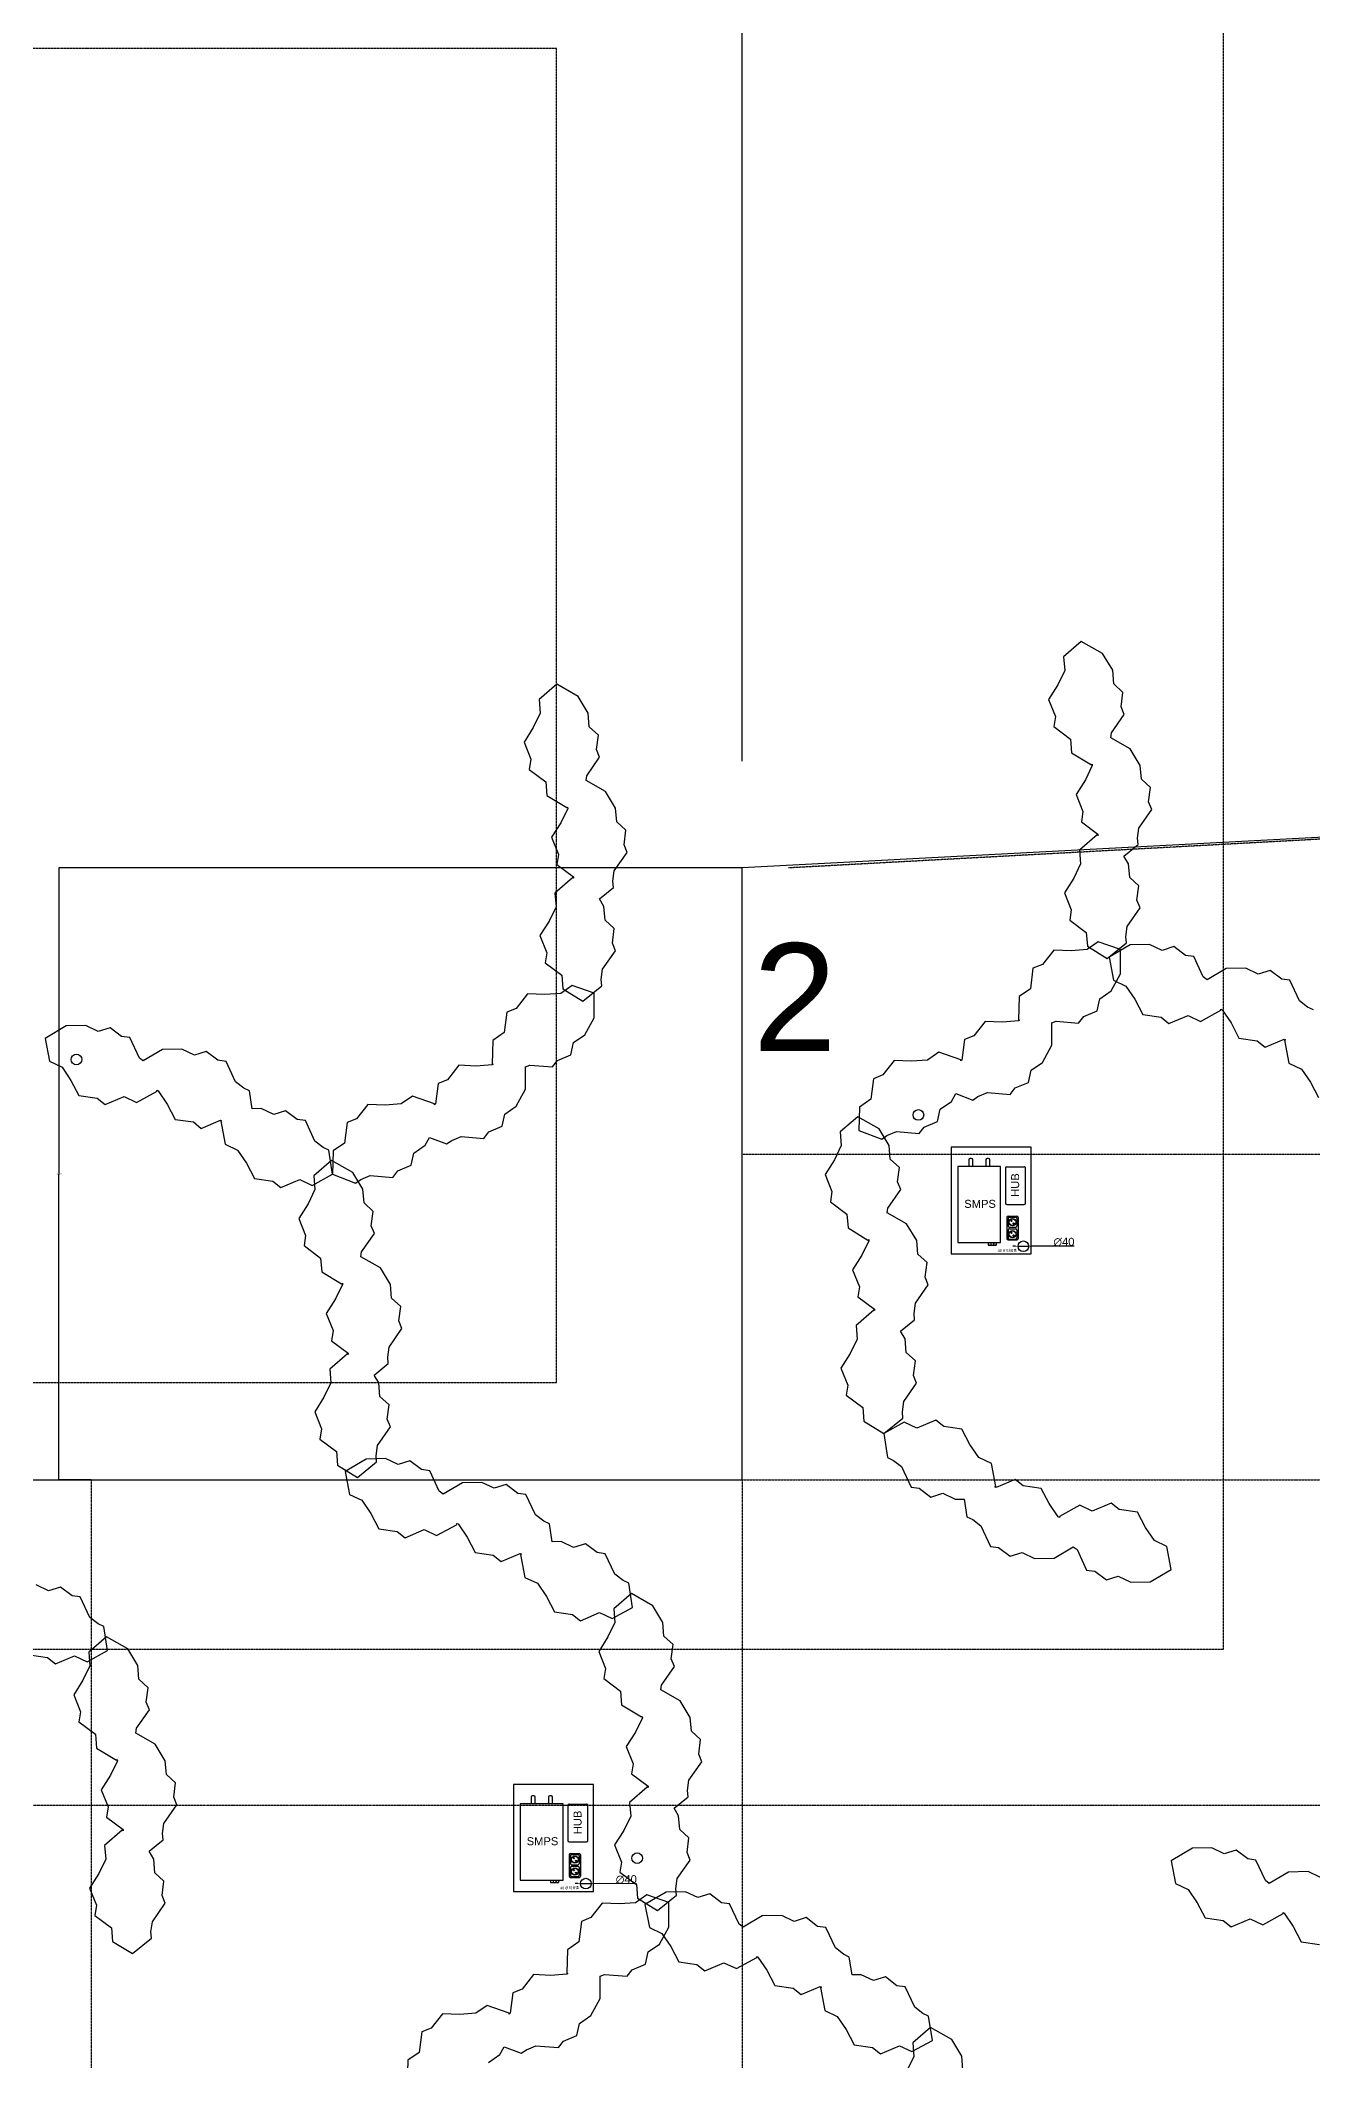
# Model space of a CAD drawing. Header units: millimetres. Extents: x -9372 to 300256, y -58520 to 166772.
# Drawn here: x 19569 to 24337, y -26278 to -18705 of the extents above; entities that cross this region are included whole.
import ezdxf

# ---------------------------------------------------------------- set-up
doc = ezdxf.new("R2010")
doc.units = ezdxf.units.MM
doc.linetypes.add('HIDDEN2', pattern=[0.1875, 0.125, -0.0625])
for name, color, linetype in [('2-몰탈', 9, 'Continuous'), ('Power_05', 5, 'Continuous'), ('Power_14', 14, 'Continuous'), ('Power_15', 15, 'Continuous'), ('Power_17', 17, 'Continuous'), ('SMPS 박스', 7, 'Continuous'), ('원본-1층 평면도$0$200-EquipID-2d', 7, 'Continuous'), ('타공홀', 1, 'Continuous')]:
    doc.layers.add(name, color=color, linetype=linetype)
doc.styles.add('LAY-OUT', font='HYWULM.TTF')
doc.styles.get("Standard").update_dxf_attribs({"font": 'ARIAL.TTF'})
doc.dimstyles.new('ARTware', dxfattribs={"dimtxt": 30, "dimasz": 10, "dimexe": 1.25, "dimexo": 10, "dimtad": 1, "dimtxsty": 'Standard', "dimcen": 2.5, "dimclrt": 1, "dimadec": 0, "dimazin": 0, "dimtfac": 1, "dimtmove": 0, "dimatfit": 3, "dimfxl": 1, "dimarcsym": 0})
doc.dimstyles.new('SCALE 200', dxfattribs={"dimscale": 200, "dimtxt": 1.8, "dimasz": 1, "dimexe": 1.5, "dimexo": 2, "dimgap": 0.7, "dimtad": 1, "dimdec": 0, "dimzin": 0, "dimlunit": 6, "dimtxsty": 'LAY-OUT', "dimblk": 'ARCHTICK', "dimcen": 0, "dimdle": 1, "dimclrd": 8, "dimclre": 8, "dimclrt": 6, "dimadec": 0, "dimazin": 0, "dimtfac": 1, "dimtdec": 0, "dimtix": 1, "dimtmove": 2, "dimatfit": 0, "dimldrblk": 'ARCHTICK', "dimfxl": 1.5, "dimtolj": 1, "dimtzin": 0, "dimarcsym": 0})
doc.dimstyles.get("Standard").update_dxf_attribs({"dimtxt": 0.18, "dimasz": 0.18, "dimexe": 0.18, "dimexo": 0.0625, "dimgap": 0.09, "dimtad": 0, "dimtih": 1, "dimtoh": 1, "dimdec": 4, "dimzin": 0, "dimdsep": 46, "dimtxsty": 'Standard', "dimcen": 0.09, "dimadec": 0, "dimazin": 0, "dimtfac": 1, "dimtdec": 4, "dimtofl": 0, "dimtmove": 0, "dimatfit": 3, "dimfxl": 1, "dimtolj": 1, "dimtzin": 0, "dimarcsym": 0})

# ---------------------------------------------------------------- blocks, each defined once
blk = doc.blocks.new('*D6')
at = {"layer": 'Defpoints', "color": 0}
for p in [(-626.0833078063766, 14915.8748293481), (-586.0833117631963, 14915.85703762044)]:
    blk.add_point(p, dxfattribs=at)
at = {"layer": 'SMPS 박스', "color": 0, "lineweight": -2}
for p, q in [((-636.0833068171717, 14915.87927728002), (-646.0833058279667, 14915.88372521194)), ((-626.0833078063766, 14915.8748293481), (-586.0833117631963, 14915.85703762044)), ((-415.6298764659865, 14915.78122108542), (-576.0833127524013, 14915.85258968852))]:
    blk.add_line(p, q, dxfattribs=at)
at = {"layer": 'SMPS 박스', "color": 0}
for points in [[(-636.0825654951856, 14917.54594378182), (-636.0840481391577, 14914.21261077822), (-626.0833078063766, 14915.8748293481)], [(-576.0825714304152, 14917.51925619032), (-576.0840540743875, 14914.18592318672), (-586.0833117631963, 14915.85703762044)]]:
    blk.add_solid(points, dxfattribs=at)
at = {"layer": 'SMPS 박스', "color": 1, "insert": (-454.269609769298, 14931.74059898608), "char_height": 30, "attachment_point": 5, "rotation": 359.9745152265206}
blk.add_mtext('∅40', dxfattribs=at)
blk = doc.blocks.new('바닥')
at = {"layer": '2-몰탈', "color": 1, "linetype": 'HIDDEN2', "ltscale": 3}
blk.add_line((250655.5052415396, -5354.358082893868), (242793.2051702853, -5779.649324157256), dxfattribs=at)
at = {"layer": '2-몰탈', "color": 8, "linetype": 'HIDDEN2', "ltscale": 3}
for points in [[(244424.2175108072, -8708.130778577102), (244424.2175108072, -1708.130778577101), (232424.2175108072, -1708.130778577101), (232424.2175108072, -8708.130778577102)], [(241924.2175108072, -7708.130778577101), (241924.2175108072, -2708.130778577101), (234924.2175108072, -2708.130778577101), (234924.2175108072, -7708.130778577101)]]:
    blk.add_lwpolyline(points, close=True, dxfattribs=at)
blk = doc.blocks.new('_ARCHTICK')
at = {"color": 0, "linetype": 'ByBlock', "const_width": 0.15}
blk.add_lwpolyline([(-0.5, -0.5), (0.5, 0.5)], dxfattribs=at)
blk = doc.blocks.new('*D36')
at = {"layer": 'Defpoints', "color": 0, "ltscale": 0.5}
for p in [(110734.2166320279, 38982.60497564489), (100974.2166320279, 36693.39482803822), (110734.2166320279, 32621.87628235731)]:
    blk.add_point(p, dxfattribs=at)
at = {"layer": '원본-1층 평면도$0$200-EquipID-2d', "color": 8, "lineweight": -2, "ltscale": 0.5}
for p, q in [((100974.2166320279, 37093.39482803822), (100974.2166320279, 39282.60497564489)), ((110734.2166320279, 33021.87628235731), (110734.2166320279, 39282.60497564489)), ((100774.2166320279, 38982.60497564489), (110934.2166320279, 38982.60497564489))]:
    blk.add_line(p, q, dxfattribs=at)
at = {"layer": '원본-1층 평면도$0$200-EquipID-2d', "color": 8, "lineweight": -2, "ltscale": 0.5, "xscale": 200, "yscale": 200, "zscale": 200, "rotation": 180}
blk.add_blockref('_ARCHTICK', (100974.2166320279, 38982.60497564489), dxfattribs=at)
at = {"layer": '원본-1층 평면도$0$200-EquipID-2d', "color": 8, "lineweight": -2, "ltscale": 0.5, "xscale": 200, "yscale": 200, "zscale": 200}
blk.add_blockref('_ARCHTICK', (110734.2166320279, 38982.60497564489), dxfattribs=at)
at = {"layer": '원본-1층 평면도$0$200-EquipID-2d', "color": 6, "ltscale": 0.5, "insert": (105854.2166320279, 39337.59831785528), "char_height": 360, "attachment_point": 5, "style": 'LAY-OUT'}
blk.add_mtext('\\A1;9,760', dxfattribs=at)
blk = doc.blocks.new('*D38')
at = {"layer": 'Defpoints', "color": 0, "ltscale": 0.5}
for p in [(118054.2166320279, 38982.60497564489), (118054.2166320279, 33009.28095360046), (110734.2166320279, 32621.87628235731)]:
    blk.add_point(p, dxfattribs=at)
at = {"layer": '원본-1층 평면도$0$200-EquipID-2d', "color": 8, "lineweight": -2, "ltscale": 0.5}
for p, q in [((110734.2166320279, 33021.87628235731), (110734.2166320279, 39282.60497564489)), ((118054.2166320279, 33409.28095360046), (118054.2166320279, 39282.60497564489)), ((110534.2166320279, 38982.60497564489), (118254.2166320279, 38982.60497564489))]:
    blk.add_line(p, q, dxfattribs=at)
at = {"layer": '원본-1층 평면도$0$200-EquipID-2d', "color": 8, "lineweight": -2, "ltscale": 0.5, "xscale": 200, "yscale": 200, "zscale": 200, "rotation": 180}
blk.add_blockref('_ARCHTICK', (110734.2166320279, 38982.60497564489), dxfattribs=at)
at = {"layer": '원본-1층 평면도$0$200-EquipID-2d', "color": 8, "lineweight": -2, "ltscale": 0.5, "xscale": 200, "yscale": 200, "zscale": 200}
blk.add_blockref('_ARCHTICK', (118054.2166320279, 38982.60497564489), dxfattribs=at)
at = {"layer": '원본-1층 평면도$0$200-EquipID-2d', "color": 6, "ltscale": 0.5, "insert": (114394.2166320279, 39337.35863742918), "char_height": 360, "attachment_point": 5, "style": 'LAY-OUT'}
blk.add_mtext('\\A1;7,320', dxfattribs=at)
blk = doc.blocks.new('*D39')
at = {"layer": 'Defpoints', "color": 0, "ltscale": 0.5}
for p in [(110734.2166320279, 37602.60497564489), (113174.2166320279, 32751.01117277161), (110734.2166320279, 32621.87628235731)]:
    blk.add_point(p, dxfattribs=at)
at = {"layer": '원본-1층 평면도$0$200-EquipID-2d', "color": 8, "lineweight": -2, "ltscale": 0.5}
for p, q in [((110734.2166320279, 33021.87628235731), (110734.2166320279, 37902.60497564489)), ((113174.2166320279, 33151.01117277161), (113174.2166320279, 37902.60497564489)), ((113374.2166320279, 37602.60497564489), (110534.2166320279, 37602.60497564489))]:
    blk.add_line(p, q, dxfattribs=at)
at = {"layer": '원본-1층 평면도$0$200-EquipID-2d', "color": 8, "lineweight": -2, "ltscale": 0.5, "xscale": 200, "yscale": 200, "zscale": 200, "rotation": 180}
blk.add_blockref('_ARCHTICK', (110734.2166320279, 37602.60497564489), dxfattribs=at)
at = {"layer": '원본-1층 평면도$0$200-EquipID-2d', "color": 8, "lineweight": -2, "ltscale": 0.5, "xscale": 200, "yscale": 200, "zscale": 200}
blk.add_blockref('_ARCHTICK', (113174.2166320279, 37602.60497564489), dxfattribs=at)
at = {"layer": '원본-1층 평면도$0$200-EquipID-2d', "color": 6, "ltscale": 0.5, "insert": (111954.2166320279, 37957.35863742918), "char_height": 360, "attachment_point": 5, "style": 'LAY-OUT'}
blk.add_mtext('\\A1;2,440', dxfattribs=at)
blk = doc.blocks.new('*D27')
at = {"layer": 'Defpoints', "color": 0, "ltscale": 0.5}
for p in [(110734.2166320279, 32621.8762823573), (108173.565647668, 30328.68519779054), (108294.2166320279, 30328.68519779054)]:
    blk.add_point(p, dxfattribs=at)
at = {"layer": '원본-1층 평면도$0$200-EquipID-2d', "color": 0, "lineweight": -2, "ltscale": 0.5}
for p, q in [((110734.1541320279, 32621.8762823573), (108173.385647668, 32621.8762823573)), ((108173.565647668, 32621.6962823573), (108173.565647668, 31476.90348222945)), ((108173.565647668, 30328.86519779054), (108173.565647668, 31473.65799791839)), ((108294.1541320279, 30328.68519779054), (108173.385647668, 30328.68519779054))]:
    blk.add_line(p, q, dxfattribs=at)
at = {"layer": '원본-1층 평면도$0$200-EquipID-2d', "color": 0, "ltscale": 0.5}
for points in [[(108173.535647668, 32621.6962823573), (108173.595647668, 32621.6962823573), (108173.565647668, 32621.8762823573)], [(108173.535647668, 30328.86519779054), (108173.595647668, 30328.86519779054), (108173.565647668, 30328.68519779054)]]:
    blk.add_solid(points, dxfattribs=at)
at = {"layer": '원본-1층 평면도$0$200-EquipID-2d', "color": 0, "lineweight": 20, "ltscale": 0.5, "insert": (108173.565647668, 31475.28074007394), "char_height": 3, "attachment_point": 5}
blk.add_mtext('\\A1;2293.1911', dxfattribs=at)
blk = doc.blocks.new('SMPS 박스')
at = {"layer": 'SMPS 박스'}
for p, q in [((-673.2858225995765, 15209.10738881144), (-673.2858225995765, 15077.25927064883)), ((-668.2858225995765, 15214.10738881144), (-603.4590205419579, 15214.10738881144)), ((-598.4590205419578, 15077.25927064882), (-598.4590205419578, 15209.10738881144)), ((-668.2858225995765, 15072.25927064883), (-603.4590205419578, 15072.25927064882)), ((-668.5880564320094, 15023.48180711437), (-668.5880564320094, 14944.54343352256)), ((-663.5880564320094, 15028.48180711437), (-630.4028578559947, 15028.48180711438)), ((-663.5880564320094, 15020.48180711437), (-663.5880564320094, 14992.01262031847)), ((-658.5880564320096, 15025.48180711437), (-635.4028578559949, 15025.48180711438)), ((-630.4028578559945, 15020.48180711438), (-630.4028578559945, 14992.01262031847)), ((-625.4028578559945, 15023.48180711438), (-625.4028578559945, 14944.54343352256)), ((-737.8423397291978, 14929.53873098505), (-737.8423397291978, 14920.44700955359)), ((-737.8423397291978, 14929.53873098506), (-707.8423397291978, 14929.53873098506)), ((-737.8423397291978, 14920.44700955359), (-707.8423397291978, 14920.44700955359)), ((-727.8423397291978, 14929.53873098505), (-727.8423397291978, 14920.44700955359)), ((-717.8423397291978, 14929.53873098505), (-717.8423397291978, 14920.44700955359)), ((-707.8423397291978, 14929.53873098505), (-707.8423397291978, 14920.44700955359)), ((-663.5880564320094, 14976.01262031847), (-663.5880564320094, 14947.54343352256)), ((-663.5880564320094, 14939.54343352256), (-630.4028578559945, 14939.54343352256)), ((-658.5880564320096, 14987.01262031847), (-635.4028578559949, 14987.01262031847)), ((-658.5880564320091, 14981.01262031847), (-635.4028578559942, 14981.01262031846)), ((-658.588056432009, 14942.54343352256), (-635.4028578559943, 14942.54343352256)), ((-630.4028578559945, 14976.01262031846), (-630.4028578559945, 14947.54343352256))]:
    blk.add_line(p, q, dxfattribs=at)
for points in [[(-877.1073809304754, 15287.05487818116), (-877.1073809304754, 14887.05487818116), (-577.1073809304754, 14887.05487818116), (-577.1073809304754, 15287.05487818116)], [(-851.4903871840817, 15214.53873098506), (-851.4903871840817, 14929.53873098506), (-691.4903871840817, 14929.53873098506), (-691.4903871840817, 15214.53873098506)]]:
    blk.add_lwpolyline(points, close=True, dxfattribs=at)
for points in [[(-804.9535128626735, 15246.59290872387), (-802.4779881395316, 15246.59290872387, -0.414213562373095), (-797.4779881395316, 15241.59290872387), (-797.4779881395316, 15214.53873098506), (-809.9535128626735, 15214.53873098506), (-809.9535128626735, 15241.59290872387, -0.414213562373095)], [(-737.7244344598357, 15246.59290872387, -0.414213562373095), (-732.7244344598357, 15241.59290872387), (-732.7244344598357, 15214.53873098506), (-745.1999591829776, 15214.53873098506), (-745.1999591829776, 15241.59290872387, -0.414213562373095), (-740.1999591829776, 15246.59290872387)]]:
    blk.add_lwpolyline(points, format="xyb", close=True, dxfattribs=at)
for centre, radius in [((-646.9954571440024, 15006.24721371642), 13.26577302034764), ((-646.9954571440024, 15006.24721371642), 12.26577302034764), ((-650.7191116049061, 15011.25463493578), 2.27913779739356), ((-642.5932458015467, 15001.4601403505), 2.27913779739356), ((-646.9954571440024, 14961.16209292074), 13.26577302034764), ((-646.9954571440024, 14961.16209292074), 12.26577302034764), ((-650.7191116049061, 14966.1695141401), 2.27913779739356), ((-642.5932458015467, 14956.37501955482), 2.27913779739356)]:
    blk.add_circle(centre, radius, dxfattribs=at)
at = {"layer": 'SMPS 박스', "color": 5}
blk.add_circle((-606.0833097847864, 14915.86593348427), 20, dxfattribs=at)
at = {"layer": 'SMPS 박스'}
for centre, start, end in [((-668.2858225995765, 15209.10738881144), 90, 180), ((-603.4590205419578, 15209.10738881144), 0, 90.00000000000152), ((-668.2858225995765, 15077.25927064883), 180, 270), ((-603.4590205419578, 15077.25927064882), 270, 0), ((-663.5880564320094, 15023.48180711437), 90, 180), ((-658.5880564320094, 15020.48180711437), 90.00000000000315, 180), ((-635.4028578559945, 15020.48180711438), 0, 90.00000000000364), ((-630.4028578559945, 15023.48180711438), 0, 90.00000000000276), ((-663.5880564320094, 14944.54343352256), 180, 270), ((-658.5880564320094, 14992.01262031847), 180, 269.9999999999968), ((-658.5880564320094, 14976.01262031847), 89.99999999999686, 180), ((-658.5880564320094, 14947.54343352256), 180, 270.0000000000037), ((-635.4028578559945, 14992.01262031847), 269.9999999999964, 0), ((-635.4028578559945, 14976.01262031846), 0, 89.9999999999963), ((-635.4028578559945, 14947.54343352256), 270.0000000000031, 0), ((-630.4028578559945, 14944.54343352256), 270, 0)]:
    blk.add_arc(centre, 5, start, end, dxfattribs=at)
at = {"layer": 'SMPS 박스', "insert": (-652.0633556865467, 15101.22219710486), "char_height": 30, "width": 7.092474963921518, "attachment_point": 1, "rotation": 90}
blk.add_mtext('HUB', dxfattribs=at)
at = {"layer": 'SMPS 박스', "attachment_point": 1}
for s, insert, char_height, width in [('SMPS', (-827.7899452576168, 15089.91868861663), 30, 7.092474963921518), ('L', (-733.5293974353893, 14926.01511531095), 2.5, 7.092474963921518), ('N', (-723.5293974353893, 14926.01511531095), 2.5, 7.092474963921518), ('FG', (-714.9806851399214, 14926.01511531095), 2.5, 7.092474963921518), ('{\\C5;40 \\fISOCPEUR|b0|i0|c0|p34;%%C\\fArial|b0|i0|c0|p34; \\fGulim|b0|i0|c129|p50;타공홀}', (-702.3863878960951, 14904.94337936661), 10, 131.7707172271024)]:
    blk.add_mtext(s, dxfattribs=dict(at, insert=insert, char_height=char_height, width=width))
at = {"layer": 'SMPS 박스'}
dim = blk.add_diameter_dim_2p(p1=(-626.0833078063766, 14915.8748293481), p2=(-586.0833117631963, 14915.85703762044), dimstyle='ARTware', dxfattribs=at)
dim.commit()
dim.dimension.update_dxf_attribs({"geometry": '*D6', "text_midpoint": (-454.2767007467066, 14915.79841093144), "dimtype": 131})
blk = doc.blocks.new('마루바닥')
at = {"layer": '2-몰탈', "color": 1, "linetype": 'HIDDEN2', "ltscale": 3}
for p, q in [((110734.2166320279, 31548.68519776924), (119852.4846764102, 31548.68519768973)), ((91141.88018361642, 30328.68519794002), (120494.2166320269, 30328.68519768414)), ((108294.2166320279, 30328.68519779055), (108294.2166320279, 16948.45822953589)), ((110734.2166320279, 30328.68519785434), (110734.2166320274, 17092.62580608244)), ((91214.21663202788, 29108.68519794107), (120494.2166320269, 29108.68519768426))]:
    blk.add_line(p, q, dxfattribs=at)
at = {"layer": '원본-1층 평면도$0$200-EquipID-2d', "color": 0, "lineweight": 25}
for p, q in [((118770.08227107, 33047.16752362058), (110734.2166320279, 32621.87628235731)), ((110734.2166320279, 30328.68519785434), (110734.2166320279, 32621.87628235731)), ((100974.2166320279, 30328.68519785434), (110734.2166320279, 30328.68519776924))]:
    blk.add_line(p, q, dxfattribs=at)
at = {"layer": '원본-1층 평면도$0$200-EquipID-2d', "color": 8, "ltscale": 0.5}
for base, p1, p2, picture, middle in [((110734.2166320279, 38982.60497564489), (100974.2166320279, 36693.39482803822), (110734.2166320279, 32621.87628235731), '*D36', (105854.2166320279, 39337.59831785528)), ((118054.2166320279, 38982.60497564489), (110734.2166320279, 32621.87628235731), (118054.2166320279, 33009.28095360046), '*D38', (114394.2166320279, 39337.35863742918)), ((110734.2166320279, 37602.60497564489), (113174.2166320279, 32751.01117277161), (110734.2166320279, 32621.87628235731), '*D39', (111954.2166320279, 37957.35863742918))]:
    dim = blk.add_linear_dim(base=base, p1=p1, p2=p2, dimstyle='SCALE 200', override={"dimfxl": 2}, dxfattribs=at)
    dim.commit()
    dim.dimension.update_dxf_attribs({"geometry": picture, "text_midpoint": middle})
at = {"layer": '원본-1층 평면도$0$200-EquipID-2d', "color": 7, "lineweight": 20, "ltscale": 0.5}
dim = blk.add_linear_dim(base=(108173.565647668, 30328.68519779054), p1=(110734.2166320279, 32621.87628235731), p2=(108294.2166320279, 30328.68519779055), angle=90, dimstyle='Standard', override={"dimtxt": 3}, dxfattribs=at)
dim.commit()
dim.dimension.update_dxf_attribs({"geometry": '*D27', "text_midpoint": (108173.565647668, 31475.28074007394)})

msp = doc.modelspace()

# ---------------------------------------------------------------- linework, layer by layer
at = {"layer": 'Power_05'}
msp.add_lwpolyline([(19527.61979552255, -24757.07021480199), (19595.86816226567, -24767.00440487514), (19625.71272561235, -24790.79464604649), (19697.0567758637, -24760.49920679039), (19743.65769930537, -24782.53355230285), (19820.46825431705, -24740.67688152837), (19806.29405169749, -24650.06254875679), (19784.84862665135, -24639.92249422079), (19754.18303089631, -24616.27297475458), (19718.30473449918, -24539.73030328128), (19687.61141438894, -24535.60670665056), (19644.22246589987, -24502.4814044872), (19599.63553783343, -24516.38563734699), (19553.03461439184, -24494.35129183497)], dxfattribs=at)
msp.add_lwpolyline([(19778.65837860959, -25695.55577399718), (19772.97770706641, -25733.29704460595), (19834.88635220668, -25779.93508490444), (19839.10451095797, -25831.30984120096), (19913.75872867236, -25876.90139773261), (19985.14594148974, -25819.31901179986), (19983.2047737906, -25795.67670164695), (19988.3530605581, -25757.29475696781), (20036.70181032894, -25687.95190510673), (20024.92628971096, -25659.30891184941), (20031.91916864792, -25605.17032913271), (19997.58428573799, -25573.50903318032), (19993.36612698635, -25522.13427688411), (19975.94208848236, -25493.3128260149), (20028.79933709341, -25450.67708820214), (20026.85816939427, -25427.03477804923), (20032.00645616181, -25388.65283337007), (20080.35520593262, -25319.309981509), (20068.57968531466, -25290.66698825169), (20075.57256425162, -25236.52840553499), (20041.23768134169, -25204.8671095826), (20037.01952259002, -25153.49235328638), (19999.27222583337, -25091.05379412747), (19926.42488062805, -25049.83405284895), (19928.80785618043, -25032.06829115954), (19977.15660595127, -24962.72543929849), (19965.38108533291, -24934.08244604142), (19972.37396426986, -24879.94386332472), (19938.03908136032, -24848.28256737209), (19933.82092260865, -24796.90781107586), (19896.07362585199, -24734.46925191693), (19816.25009553171, -24689.30212525696), (19750.03219532022, -24746.46008131803), (19754.25035407151, -24797.83483761454), (19728.28163041025, -24851.68810809581), (19693.59225182973, -24906.25739378606), (19719.11317423191, -24970.32930818893), (19713.43250268833, -25008.07057879795), (19775.34114782863, -25054.70861909648), (19779.55930658027, -25106.0833753927), (19854.21352429468, -25151.67493192434), (19857.03664909535, -25149.39774171911), (19857.44895405286, -25154.41937982505), (19831.48023039159, -25208.27265030632), (19796.79085181111, -25262.84193599656), (19822.31177421329, -25326.91385039945), (19816.63110267009, -25364.65512100821), (19878.53974781038, -25411.29316130672), (19878.9520527679, -25416.31479941266), (19875.79529990938, -25414.52859106522), (19809.57739969793, -25471.68654712629), (19813.79555844919, -25523.06130342277), (19787.82683478789, -25576.91457390405), (19753.13745620741, -25631.48385959429)], close=True, dxfattribs=at)
at = {"layer": 'Power_14'}
for points in [[(23432.2999893143, -21964.4953524364), (23426.61931777112, -22002.23662304516), (23488.52796291139, -22048.87466334367), (23492.74612166268, -22100.24941964018), (23567.40033937707, -22145.84097617182), (23638.78755219445, -22088.25859023909), (23636.84638449531, -22064.61628008618), (23641.99467126282, -22026.23433540702), (23690.34342103366, -21956.89148354594), (23678.56790041567, -21928.24849028864), (23685.56077935263, -21874.10990757194), (23651.2258964427, -21842.44861161955), (23647.00773769106, -21791.07385532332), (23629.58369918707, -21762.25240445412), (23682.44094779812, -21719.61666664136), (23680.49978009898, -21695.97435648844), (23685.64806686652, -21657.5924118093), (23733.99681663733, -21588.24955994821), (23722.22129601937, -21559.60656669091), (23729.21417495633, -21505.46798397422), (23694.8792920464, -21473.80668802182), (23690.66113329474, -21422.4319317256), (23652.91383653808, -21359.99337256669), (23580.06649133276, -21318.77363128818), (23582.44946688514, -21301.00786959876), (23630.79821665598, -21231.6650177377), (23619.02269603762, -21203.02202448064), (23626.01557497458, -21148.88344176394), (23591.68069206503, -21117.22214581132), (23587.46253331336, -21065.84738951507), (23549.7152365567, -21003.40883035616), (23469.89170623642, -20958.24170369617), (23403.67380602493, -21015.39965975725), (23407.89196477622, -21066.77441605375), (23381.92324111496, -21120.62768653502), (23347.23386253444, -21175.19697222528), (23372.75478493662, -21239.26888662814), (23367.07411339304, -21277.01015723716), (23428.98275853334, -21323.6481975357), (23433.20091728498, -21375.02295383193), (23507.85513499939, -21420.61451036356), (23510.67825980006, -21418.33732015832), (23511.09056475757, -21423.35895826426), (23485.1218410963, -21477.21222874554), (23450.43246251582, -21531.78151443579), (23475.953384918, -21595.85342883867), (23470.2727133748, -21633.59469944744), (23532.1813585151, -21680.23273974594), (23532.59366347261, -21685.25437785189), (23529.43691061409, -21683.46816950443), (23463.21901040264, -21740.62612556551), (23467.4371691539, -21792.000881862), (23441.4684454926, -21845.85415234328), (23406.77906691212, -21900.42343803351)], [(22726.01260360768, -22583.04708815883), (22690.4873687178, -22596.99811759625), (22681.05196360672, -22673.93159715085), (22638.66919891637, -22703.27200793492), (22636.51286161911, -22790.72023524107), (22722.07427705605, -22823.7521820799), (22741.57853440304, -22810.24992646297), (22777.39241692562, -22795.51750125004), (22861.61946309356, -22802.71732086223), (22880.53726258584, -22778.19792423562), (22930.91909001187, -22757.18464368225), (22941.17113516839, -22711.6191148701), (22983.55389985834, -22682.27870408587), (22999.80198923299, -22652.77831867029), (23063.15424559348, -22677.23616983522), (23082.65850294048, -22663.73391421829), (23118.472385463, -22649.00148900536), (23202.69943163097, -22656.20130861754), (23221.61723112325, -22631.68191199093), (23271.99905854928, -22610.66863143757), (23282.2511037058, -22565.10310262542), (23324.63386839574, -22535.76269184118), (23359.83359842472, -22471.85329434626), (23359.10726890665, -22388.15577216094), (23375.68435762347, -22381.33660868117), (23459.91140379141, -22388.5364282934), (23478.82920328325, -22364.01703166658), (23529.21103070928, -22343.00375111321), (23539.46307586621, -22297.43822230128), (23581.84584055615, -22268.09781151701), (23617.04557058513, -22204.18841402208), (23616.24968452846, -22112.47564561496), (23533.64049244545, -22083.70823987712), (23491.25772775507, -22113.04865066118), (23431.6350656108, -22117.48571150731), (23367.03198864641, -22114.72847126024), (23324.30454430553, -22168.86619558997), (23288.77930941521, -22182.8172250272), (23279.34390430413, -22259.75070458183), (23236.96113961421, -22289.09111536607), (23234.80480231692, -22376.53934267223), (23238.18846928426, -22377.84564536503), (23234.04575559466, -22380.71353098533), (23174.42309345036, -22385.15059183145), (23109.820016486, -22382.39335158438), (23067.09257214509, -22436.53107591414), (23031.56733725521, -22450.48210535158), (23022.13193214416, -22527.41558490618), (23017.98921845456, -22530.28347052647), (23017.95774383064, -22526.65653818382), (22935.34855174761, -22497.88913244597), (22892.96578705726, -22527.22954323002), (22833.34312491295, -22531.66660407613), (22768.7400479486, -22528.90936382905)], [(22594.70283170334, -23745.59905937596), (22589.02216016017, -23783.34032998473), (22650.93080530044, -23829.97837028322), (22655.14896405172, -23881.35312657974), (22729.80318176611, -23926.94468311139), (22801.19039458349, -23869.36229717864), (22799.24922688432, -23845.71998702573), (22804.39751365186, -23807.33804234659), (22852.74626342267, -23737.99519048551), (22840.97074280471, -23709.35219722819), (22847.96362174167, -23655.21361451149), (22813.62873883174, -23623.55231855912), (22809.4105800801, -23572.17756226289), (22791.98654157612, -23543.35611139369), (22844.84379018717, -23500.72037358092), (22842.90262248802, -23477.07806342801), (22848.05090925553, -23438.69611874886), (22896.39965902637, -23369.35326688777), (22884.62413840841, -23340.71027363047), (22891.61701734537, -23286.57169091377), (22857.28213443542, -23254.91039496138), (22853.06397568378, -23203.53563866515), (22815.31667892712, -23141.09707950625), (22742.46933372181, -23099.87733822774), (22744.85230927418, -23082.11157653831), (22793.20105904499, -23012.76872467727), (22781.42553842666, -22984.12573142019), (22788.41841736359, -22929.9871487035), (22754.08353445407, -22898.32585275087), (22749.8653757024, -22846.95109645464), (22712.11807894574, -22784.51253729571), (22632.29454862546, -22739.34541063574), (22566.07664841397, -22796.50336669681), (22570.29480716526, -22847.87812299332), (22544.32608350397, -22901.73139347459), (22509.63670492348, -22956.30067916484), (22535.15762732567, -23020.37259356771), (22529.47695578208, -23058.11386417673), (22591.38560092238, -23104.75190447526), (22595.60375967402, -23156.12666077148), (22670.25797738844, -23201.71821730313), (22673.0811021891, -23199.44102709788), (22673.49340714661, -23204.46266520383), (22647.52468348535, -23258.31593568511), (22612.83530490483, -23312.88522137534), (22638.35622730704, -23376.95713577823), (22632.67555576384, -23414.69840638699), (22694.58420090411, -23461.3364466855), (22694.99650586165, -23466.35808479144), (22691.83975300314, -23464.571876444), (22625.62185279168, -23521.72983250507), (22629.84001154294, -23573.10458880155), (22603.87128788164, -23626.95785928283), (22569.18190930116, -23681.52714497306)], [(22954.40342731653, -23900.61725350693), (22924.55886396985, -23876.82701233559), (22853.21481371847, -23907.12245159168), (22806.61389027683, -23885.08810607923), (22729.80333526515, -23926.94477685371), (22743.97753788471, -24017.55910962529), (22765.42296293085, -24027.69916416128), (22796.08855868589, -24051.34868362751), (22831.96685508302, -24127.8913551008), (22862.66017519326, -24132.01495173153), (22906.04912368233, -24165.14025389486), (22950.63605174878, -24151.2360210351), (22997.23697519036, -24173.27036654709), (23030.90910306903, -24172.59143200074), (23041.40411081842, -24239.68502097846), (23062.84953586456, -24249.82507551445), (23093.5151316196, -24273.47459498067), (23129.39342801673, -24350.01726645396), (23160.08674812697, -24354.14086308469), (23203.47569661603, -24387.26616524803), (23248.06262468251, -24373.36193238826), (23294.66354812407, -24395.39627790026), (23367.61057490973, -24393.92543956428), (23439.731590597, -24351.44765865749), (23453.92570376144, -24362.39425686715), (23489.80400015855, -24438.93692834044), (23520.49732026875, -24443.06052497069), (23563.88626875782, -24476.18582713405), (23608.4731968243, -24462.28159427474), (23655.07412026591, -24484.31593978674), (23728.02114705155, -24482.84510145074), (23807.04879131522, -24436.29945970363), (23790.65749944367, -24350.37409790469), (23744.05657600203, -24328.33975239222), (23710.40263751902, -24278.92354275705), (23680.48893913515, -24221.59701681972), (23612.24057239208, -24211.66282674657), (23582.39600904535, -24187.87258557476), (23511.05195879396, -24218.16802483085), (23464.45103535238, -24196.13367931887), (23387.64048034068, -24237.99035009334), (23388.20102250735, -24241.57384299139), (23383.64600386024, -24239.42009050575), (23349.99206537723, -24190.00388087057), (23320.07836699336, -24132.67735493324), (23251.83000025027, -24122.74316486011), (23221.98543690356, -24098.95292368876), (23150.64138665221, -24129.24836294485), (23146.08636800507, -24127.0946104592), (23149.21164623967, -24125.25388646398), (23132.82035436814, -24039.32852466505), (23086.2194309265, -24017.2941791526), (23052.56549244349, -23967.87796951742), (23022.65179405965, -23910.55144358009)]]:
    msp.add_lwpolyline(points, close=True, dxfattribs=at)
msp.add_lwpolyline([(24339.51159538499, -22338.43049327358), (24318.06617033885, -22328.29043873759), (24287.40057458384, -22304.64091927138), (24251.52227818668, -22228.09824779809), (24220.82895807644, -22223.97465116736), (24177.4400095874, -22190.84934900401), (24132.85308152092, -22204.75358186378), (24086.25215807934, -22182.71923635178), (24013.3051312937, -22184.19007468777), (23941.1841156064, -22226.66785559455), (23926.99000244199, -22215.7212573849), (23891.11170604489, -22139.17858591161), (23860.41838593465, -22135.05498928136), (23817.02943744558, -22101.929687118), (23772.44250937911, -22115.8339199773), (23725.84158593749, -22093.7995744653), (23652.89455915186, -22095.2704128013), (23573.86691488819, -22141.81605454841), (23590.25820675974, -22227.74141634736), (23636.85913020138, -22249.77576185983), (23670.51306868439, -22299.19197149499), (23700.42676706826, -22356.51849743232), (23768.67513381132, -22366.45268750547), (23798.51969715806, -22390.24292867728), (23869.86374740944, -22359.94748942119), (23916.46467085103, -22381.98183493318), (23993.27522586273, -22340.1251641587), (23992.71468369606, -22336.54167126065), (23997.2697023432, -22338.69542374629), (24030.92364082621, -22388.11163338147), (24060.83733921008, -22445.4381593188), (24129.08570595317, -22455.37234939194), (24158.93026929985, -22479.16259056328), (24230.27431955123, -22448.86715130719), (24234.82933819834, -22451.02090379284), (24231.70405996374, -22452.86162778806), (24248.09535183529, -22538.786989587), (24294.6962752769, -22560.82133509945), (24328.35021375991, -22610.23754473463), (24358.26391214378, -22667.56407067196)], dxfattribs=at)
at = {"layer": 'Power_15'}
for points in [[(21466.32794013481, -22124.87611163933), (21460.64726859164, -22162.61738224809), (21522.55591373191, -22209.2554225466), (21526.7740724832, -22260.6301788431), (21601.42829019758, -22306.22173537475), (21672.81550301496, -22248.63934944202), (21670.87433531582, -22224.9970392891), (21676.02262208333, -22186.61509460995), (21724.37137185417, -22117.27224274886), (21712.59585123618, -22088.62924949157), (21719.58873017314, -22034.49066677487), (21685.25384726321, -22002.82937082248), (21681.03568851158, -21951.45461452626), (21663.61165000759, -21922.63316365705), (21716.46889861864, -21879.99742584428), (21714.52773091949, -21856.35511569136), (21719.67601768703, -21817.97317101223), (21768.02476745784, -21748.63031915114), (21756.24924683989, -21719.98732589383), (21763.24212577684, -21665.84874317714), (21728.90724286692, -21634.18744722476), (21724.68908411525, -21582.81269092853), (21686.94178735859, -21520.37413176963), (21614.09444215328, -21479.15439049109), (21616.47741770565, -21461.38862880168), (21664.82616747649, -21392.04577694063), (21653.05064685813, -21363.40278368357), (21660.04352579509, -21309.26420096688), (21625.70864288554, -21277.60290501425), (21621.49048413387, -21226.228148718), (21583.74318737721, -21163.78958955909), (21503.91965705693, -21118.62246289909), (21437.70175684545, -21175.78041896017), (21441.91991559674, -21227.15517525667), (21415.95119193547, -21281.00844573796), (21381.26181335495, -21335.5777314282), (21406.78273575714, -21399.64964583107), (21401.10206421356, -21437.3909164401), (21463.01070935385, -21484.02895673862), (21467.22886810549, -21535.40371303484), (21541.88308581991, -21580.9952695665), (21544.70621062057, -21578.71807936124), (21545.11851557808, -21583.73971746718), (21519.14979191682, -21637.59298794846), (21484.46041333633, -21692.16227363871), (21509.98133573851, -21756.23418804161), (21504.30066419531, -21793.97545865037), (21566.20930933561, -21840.61349894886), (21566.62161429312, -21845.63513705481), (21563.46486143461, -21843.84892870735), (21497.24696122315, -21901.00688476843), (21501.46511997441, -21952.38164106492), (21475.49639631312, -22006.2349115462), (21440.80701773263, -22060.80419723644)], [(20753.57412580632, -22747.45285991141), (20718.04889091644, -22761.40388934885), (20708.61348580538, -22838.33736890345), (20666.230721115, -22867.67777968752), (20664.07438381774, -22955.12600699367), (20749.63579925471, -22988.15795383249), (20769.14005660171, -22974.65569821556), (20804.95393912426, -22959.92327300263), (20889.18098529223, -22967.12309261483), (20908.09878478451, -22942.60369598822), (20958.48061221051, -22921.59041543485), (20968.73265736703, -22876.02488662269), (21011.11542205697, -22846.68447583845), (21027.36351143163, -22817.18409042287), (21090.71576779212, -22841.6419415878), (21110.22002513912, -22828.13968597088), (21146.03390766167, -22813.40726075794), (21230.26095382964, -22820.60708037014), (21249.17875332192, -22796.08768374354), (21299.56058074792, -22775.07440319017), (21309.81262590447, -22729.50887437801), (21352.19539059438, -22700.16846359377), (21387.39512062336, -22636.25906609885), (21386.66879110532, -22552.56154391354), (21403.24587982211, -22545.74238043376), (21487.47292599005, -22552.94220004599), (21506.39072548192, -22528.42280341916), (21556.77255290795, -22507.4095228658), (21567.02459806488, -22461.84399405387), (21609.40736275482, -22432.5035832696), (21644.6070927838, -22368.59418577468), (21643.81120672713, -22276.88141736756), (21561.20201464409, -22248.1140116297), (21518.81924995374, -22277.45442241376), (21459.19658780943, -22281.8914832599), (21394.59351084508, -22279.13424301283), (21351.86606650417, -22333.27196734256), (21316.34083161388, -22347.22299677979), (21306.9054265028, -22424.15647633442), (21264.52266181285, -22453.49688711866), (21262.36632451559, -22540.94511442482), (21265.74999148292, -22542.25141711762), (21261.60727779333, -22545.11930273792), (21201.98461564902, -22549.55636358405), (21137.38153868464, -22546.79912333697), (21094.65409434376, -22600.93684766673), (21059.12885945388, -22614.88787710416), (21049.69345434279, -22691.82135665877), (21045.5507406532, -22694.68924227906), (21045.51926602928, -22691.0623099364), (20962.91007394627, -22662.29490419856), (20920.52730925589, -22691.6353149826), (20860.90464711162, -22696.07237582872), (20796.30157014723, -22693.31513558165)], [(20439.47429117201, -22981.45353066432), (20469.31885451871, -23005.24377183565), (20540.66290477007, -22974.94833257957), (20587.26382821171, -22996.98267809203), (20664.07438322341, -22955.12600731755), (20649.90018060383, -22864.51167454595), (20628.45475555769, -22854.37162000996), (20597.78915980268, -22830.72210054375), (20561.91086340554, -22754.17942907046), (20531.21754329531, -22750.05583243973), (20487.82859480624, -22716.93053027638), (20443.24166673976, -22730.83476313615), (20396.64074329818, -22708.80041762415), (20362.96861541954, -22709.47935217051), (20352.47360767012, -22642.3857631928), (20331.02818262398, -22632.2457086568), (20300.36258686897, -22608.59618919059), (20264.48429047181, -22532.05351771729), (20233.79097036157, -22527.92992108657), (20190.40202187253, -22494.80461892321), (20145.81509380606, -22508.708851783), (20099.21417036447, -22486.67450627098), (20026.26714357884, -22488.14534460698), (19954.14612789154, -22530.62312551377), (19939.95201472713, -22519.67652730409), (19904.07371833002, -22443.13385583082), (19873.38039821979, -22439.01025920057), (19829.99144973072, -22405.88495703721), (19785.40452166424, -22419.78918989652), (19738.80359822263, -22397.75484438452), (19665.85657143699, -22399.2256827205), (19586.82892717332, -22445.77132446763), (19603.22021904487, -22531.69668626657), (19649.82114248651, -22553.73103177904), (19683.47508096953, -22603.14724141419), (19713.38877935339, -22660.47376735152), (19781.63714609646, -22670.40795742469), (19811.48170944319, -22694.1981985965), (19882.82575969458, -22663.9027593404), (19929.42668313616, -22685.93710485239), (20006.23723814786, -22644.0804340779), (20005.67669598119, -22640.49694117987), (20010.23171462833, -22642.65069366551), (20043.88565311134, -22692.06690330067), (20073.79935149521, -22749.393429238), (20142.0477182383, -22759.32761931115), (20171.89228158498, -22783.1178604825), (20243.23633183636, -22752.8224212264), (20247.79135048347, -22754.97617371204), (20244.66607224887, -22756.81689770726), (20261.05736412042, -22842.74225950621), (20307.65828756204, -22864.77660501866), (20341.31222604505, -22914.19281465384), (20371.22592442892, -22971.51934059117)], [(20622.26450751642, -23910.00489978619), (20616.58383597322, -23947.74617039495), (20678.49248111351, -23994.38421069343), (20682.71063986477, -24045.75896698995), (20757.36485757919, -24091.3505235216), (20828.75207039654, -24033.76813758885), (20826.8109026974, -24010.12582743594), (20831.95918946493, -23971.7438827568), (20880.30793923575, -23902.40103089572), (20868.53241861779, -23873.7580376384), (20875.52529755475, -23819.6194549217), (20841.19041464482, -23787.95815896933), (20836.97225589315, -23736.58340267312), (20819.54821738917, -23707.7619518039), (20872.40546600024, -23665.12621399113), (20870.4642983011, -23641.48390383822), (20875.61258506861, -23603.10195915907), (20923.96133483945, -23533.759107298), (20912.18581422146, -23505.11611404068), (20919.17869315842, -23450.97753132398), (20884.84381024849, -23419.31623537159), (20880.62565149686, -23367.94147907538), (20842.8783547402, -23305.50291991646), (20770.03100953488, -23264.28317863795), (20772.41398508723, -23246.51741694853), (20820.76273485807, -23177.17456508749), (20808.98721423971, -23148.53157183042), (20815.98009317667, -23094.39298911372), (20781.64521026715, -23062.7316931611), (20777.42705151548, -23011.35693686486), (20739.67975475882, -22948.91837770594), (20659.85622443851, -22903.75125104595), (20593.63832422705, -22960.90920710702), (20597.85648297831, -23012.28396340353), (20571.88775931705, -23066.13723388482), (20537.19838073656, -23120.70651957505), (20562.71930313871, -23184.77843397793), (20557.03863159516, -23222.51970458696), (20618.94727673546, -23269.15774488547), (20623.1654354871, -23320.53250118169), (20697.81965320148, -23366.12405771334), (20700.64277800215, -23363.84686750809), (20701.05508295969, -23368.86850561404), (20675.0863592984, -23422.72177609532), (20640.39698071791, -23477.29106178555), (20665.91790312009, -23541.36297618845), (20660.23723157692, -23579.10424679721), (20722.14587671719, -23625.74228709571), (20722.55818167473, -23630.76392520165), (20719.40142881621, -23628.97771685421), (20653.18352860473, -23686.13567291528), (20657.40168735599, -23737.51042921176), (20631.43296369472, -23791.36369969304), (20596.74358511424, -23845.93298538328)], [(21563.40929810608, -24604.99838424865), (21593.25386145276, -24628.78862542), (21664.59791170414, -24598.49318616391), (21711.19883514578, -24620.52753167636), (21788.00939015749, -24578.67086090187), (21773.8351875379, -24488.0565281303), (21752.38976249176, -24477.9164735943), (21721.72416673672, -24454.26695412808), (21685.84587033959, -24377.72428265477), (21655.15255022935, -24373.60068602407), (21611.76360174031, -24340.47538386071), (21567.17667367384, -24354.37961672049), (21520.57575023225, -24332.34527120848), (21486.90362235361, -24333.02420575485), (21476.4086146042, -24265.93061677714), (21454.96318955805, -24255.79056224115), (21424.29759380301, -24232.14104277492), (21388.41929740588, -24155.59837130162), (21357.72597729565, -24151.4747746709), (21314.33702880658, -24118.34947250756), (21269.75010074013, -24132.25370536731), (21223.14917729855, -24110.21935985533), (21150.20215051288, -24111.69019819131), (21078.08113482561, -24154.1679790981), (21063.88702166117, -24143.22138088844), (21028.0087252641, -24066.67870941515), (20997.31540515386, -24062.5551127849), (20953.92645666479, -24029.42981062156), (20909.33952859831, -24043.33404348085), (20862.7386051567, -24021.29969796886), (20789.79157837106, -24022.77053630484), (20710.7639341074, -24069.31617805197), (20727.15522597895, -24155.2415398509), (20773.75614942059, -24177.27588536336), (20807.4100879036, -24226.69209499854), (20837.32378628747, -24284.01862093587), (20905.57215303053, -24293.95281100902), (20935.41671637727, -24317.74305218083), (21006.76076662865, -24287.44761292473), (21053.36169007023, -24309.48195843674), (21130.17224508194, -24267.62528766225), (21129.61170291527, -24264.04179476418), (21134.16672156237, -24266.19554724984), (21167.82066004541, -24315.611756885), (21197.73435842925, -24372.93828282233), (21265.98272517238, -24382.8724728955), (21295.82728851905, -24406.66271406684), (21367.17133877041, -24376.36727481075), (21371.72635741754, -24378.52102729639), (21368.60107918295, -24380.3617512916), (21384.99237105447, -24466.28711309054), (21431.59329449611, -24488.32145860301), (21465.24723297912, -24537.73766823817), (21495.16093136299, -24595.0641941755)], [(21746.18394254438, -25533.54368472604), (21740.5032710012, -25571.28495533481), (21802.41191614147, -25617.92299563329), (21806.63007489276, -25669.2977519298), (21881.28429260715, -25714.88930846145), (21952.67150542453, -25657.3069225287), (21950.73033772538, -25633.6646123758), (21955.87862449289, -25595.28266769665), (22004.22737426373, -25525.93981583558), (21992.45185364575, -25497.29682257825), (21999.44473258271, -25443.15823986156), (21965.10984967278, -25411.49694390918), (21960.89169092114, -25360.12218761297), (21943.46765241715, -25331.30073674375), (21996.3249010282, -25288.66499893098), (21994.38373332906, -25265.02268877807), (21999.53202009659, -25226.64074409893), (22047.88076986741, -25157.29789223785), (22036.10524924945, -25128.65489898053), (22043.09812818641, -25074.51631626383), (22008.76324527648, -25042.85502031144), (22004.54508652481, -24991.48026401523), (21966.79778976816, -24929.04170485631), (21893.95044456284, -24887.82196357781), (21896.33342011522, -24870.05620188838), (21944.68216988606, -24800.71335002735), (21932.90664926769, -24772.07035677027), (21939.89952820465, -24717.93177405358), (21905.5646452951, -24686.27047810095), (21901.34648654344, -24634.89572180471), (21863.59918978678, -24572.45716264579), (21783.7756594665, -24527.2900359858), (21717.55775925501, -24584.44799204687), (21721.7759180063, -24635.82274834339), (21695.80719434503, -24689.67601882467), (21661.11781576452, -24744.2453045149), (21686.6387381667, -24808.31721891779), (21680.95806662312, -24846.05848952681), (21742.86671176342, -24892.69652982532), (21747.08487051506, -24944.07128612154), (21821.73908822947, -24989.6628426532), (21824.56221303013, -24987.38565244795), (21824.97451798765, -24992.40729055389), (21799.00579432638, -25046.26056103517), (21764.3164157459, -25100.82984672541), (21789.83733814808, -25164.90176112831), (21784.15666660487, -25202.64303173707), (21846.06531174517, -25249.28107203556), (21846.47761670269, -25254.30271014151), (21843.32086384417, -25252.51650179406), (21777.10296363271, -25309.67445785513), (21781.32112238398, -25361.04921415162), (21755.35239872268, -25414.9024846329), (21720.66302014219, -25469.47177032313)], [(22687.34430502406, -26228.54323776884), (22717.18886837074, -26252.33347894017), (22788.53291862209, -26222.03803968409), (22835.13384206376, -26244.07238519654), (22911.94439707544, -26202.21571442205), (22897.77019445588, -26111.60138165047), (22876.32476940974, -26101.46132711448), (22845.6591736547, -26077.81180764826), (22809.78087725757, -26001.26913617496), (22779.08755714733, -25997.14553954425), (22735.69860865826, -25964.0202373809), (22691.11168059181, -25977.92447024067), (22644.51075715023, -25955.89012472867), (22610.83862927156, -25956.56905927503), (22600.34362152214, -25889.47547029732), (22578.898196476, -25879.33541576132), (22548.23260072099, -25855.68589629511), (22512.35430432386, -25779.1432248218), (22481.66098421362, -25775.01962819109), (22438.27203572456, -25741.89432602773), (22393.68510765808, -25755.7985588875), (22347.0841842165, -25733.7642133755), (22274.13715743086, -25735.23505171148), (22202.01614174359, -25777.71283261829), (22187.82202857915, -25766.76623440861), (22151.94373218204, -25690.22356293532), (22121.25041207184, -25686.09996630508), (22077.86146358277, -25652.97466414173), (22033.27453551629, -25666.87889700102), (21986.67361207468, -25644.84455148903), (21913.72658528901, -25646.31538982502), (21834.69894102537, -25692.86103157215), (21851.0902328969, -25778.78639337109), (21897.69115633857, -25800.82073888354), (21931.34509482158, -25850.23694851871), (21961.25879320544, -25907.56347445604), (22029.50715994851, -25917.4976645292), (22059.35172329524, -25941.287905701), (22130.69577354663, -25910.99246644491), (22177.29669698821, -25933.02681195691), (22254.10725199991, -25891.17014118242), (22253.54670983324, -25887.58664828437), (22258.10172848035, -25889.74040077002), (22291.75566696336, -25939.15661040519), (22321.66936534723, -25996.48313634252), (22389.91773209033, -26006.41732641567), (22419.76229543703, -26030.20756758701), (22491.10634568839, -25999.91212833092), (22495.66136433552, -26002.06588081656), (22492.53608610092, -26003.90660481178), (22508.92737797245, -26089.83196661071), (22555.52830141406, -26111.86631212318), (22589.1822398971, -26161.28252175834), (22619.09593828094, -26218.60904769567)]]:
    msp.add_lwpolyline(points, close=True, dxfattribs=at)
for points in [[(21248.60407979276, -26284.69843555756), (21290.9868444827, -26255.35802477332), (21307.23493385735, -26225.85763935774), (21370.58719021785, -26250.31549052267), (21390.09144756485, -26236.81323490574), (21425.90533008736, -26222.08080969281), (21510.13237625534, -26229.28062930499), (21529.05017574762, -26204.7612326784), (21579.43200317364, -26183.74795212504), (21589.68404833016, -26138.18242331287), (21632.06681302011, -26108.84201252864), (21667.26654304909, -26044.93261503371), (21666.54021353101, -25961.23509284839), (21683.11730224783, -25954.41592936864), (21767.34434841578, -25961.61574898085), (21786.26214790762, -25937.09635235403), (21836.64397533365, -25916.08307180066), (21846.89602049057, -25870.51754298873), (21889.27878518052, -25841.17713220447), (21924.4785152095, -25777.26773470955), (21923.68262915283, -25685.55496630241), (21841.07343706982, -25656.78756056457), (21798.69067237944, -25686.12797134863), (21739.06801023516, -25690.56503219476), (21674.46493327078, -25687.80779194769), (21631.7374889299, -25741.94551627742), (21596.21225403958, -25755.89654571466), (21586.77684892849, -25832.83002526929), (21544.39408423858, -25862.17043605352), (21542.23774694129, -25949.61866335968), (21545.62141390862, -25950.92496605248), (21541.47870021903, -25953.79285167278), (21481.85603807472, -25958.2299125189), (21417.25296111037, -25955.47267227183), (21374.52551676946, -26009.61039660159), (21339.00028187958, -26023.56142603903), (21329.56487676852, -26100.49490559363), (21325.42216307893, -26103.36279121393), (21325.39068845501, -26099.73585887127), (21242.78149637197, -26070.96845313342), (21200.39873168162, -26100.30886391747), (21140.77606953731, -26104.74592476359), (21076.17299257296, -26101.98868451652), (21033.44554823205, -26156.12640884628), (20997.92031334217, -26170.07743828371), (20988.48490823108, -26247.01091783831), (20946.10214354073, -26276.35132862238), (20943.94580624347, -26363.79955592853)], [(23026.15136229013, -26312.72501798838), (23021.93320353846, -26261.35026169215), (22984.1859067818, -26198.91170253322), (22904.36237646149, -26153.74457587324), (22838.14447625003, -26210.90253193432), (22842.36263500129, -26262.27728823082), (22816.39391134003, -26316.1305587121)]]:
    msp.add_lwpolyline(points, dxfattribs=at)
at = {"layer": 'Power_17'}
msp.add_lwpolyline([(24366.12358532551, -25591.39281211604), (24319.52266188392, -25569.35846660404), (24246.57563509828, -25570.82930494004), (24174.45461941099, -25613.30708584683), (24160.26050624657, -25602.36048763715), (24124.38220984947, -25525.81781616388), (24093.68888973923, -25521.69421953362), (24050.2999412502, -25488.56891737027), (24005.71301318372, -25502.47315022958), (23959.11208974211, -25480.43880471757), (23886.16506295644, -25481.90964305356), (23807.1374186928, -25528.45528480069), (23823.52871056432, -25614.38064659963), (23870.12963400596, -25636.41499211208), (23903.78357248897, -25685.83120174725), (23933.69727087284, -25743.15772768458), (24001.94563761594, -25753.09191775775), (24031.79020096264, -25776.88215892954), (24103.13425121405, -25746.58671967345), (24149.73517465564, -25768.62106518545), (24226.54572966731, -25726.76439441096), (24225.98518750064, -25723.18090151291), (24230.54020614778, -25725.33465399857), (24264.19414463079, -25774.75086363373), (24294.10784301466, -25832.07738957106), (24362.35620975775, -25842.01157964421)], dxfattribs=at)
at = {"layer": '타공홀', "color": 1}
for centre in [(19703.89556837511, -22524.89541235988), (22859.25792345124, -22732.81346623557), (22859.25792345124, -22732.81346623554), (21805.4938466598, -25519.0111625874), (21805.49384665981, -25519.01116258738)]:
    msp.add_circle(centre, 20, dxfattribs=at)

# ---------------------------------------------------------------- block references
for name, p in [('마루바닥', (-88535.55753077018, -54428.86815619899)), ('바닥', (-220420.9805012403, -16027.34254968437)), ('SMPS 박스', (23858.96992118088, -38141.06020287379)), ('SMPS 박스', (22218.94054096886, -40530.37634694723))]:
    msp.add_blockref(name, p)

# ---------------------------------------------------------------- texts
msp.add_text('2', height=403.7064877498269).set_placement((22239.27731626382, -22493.09961670073))

doc.saveas('drawing.dxf')
